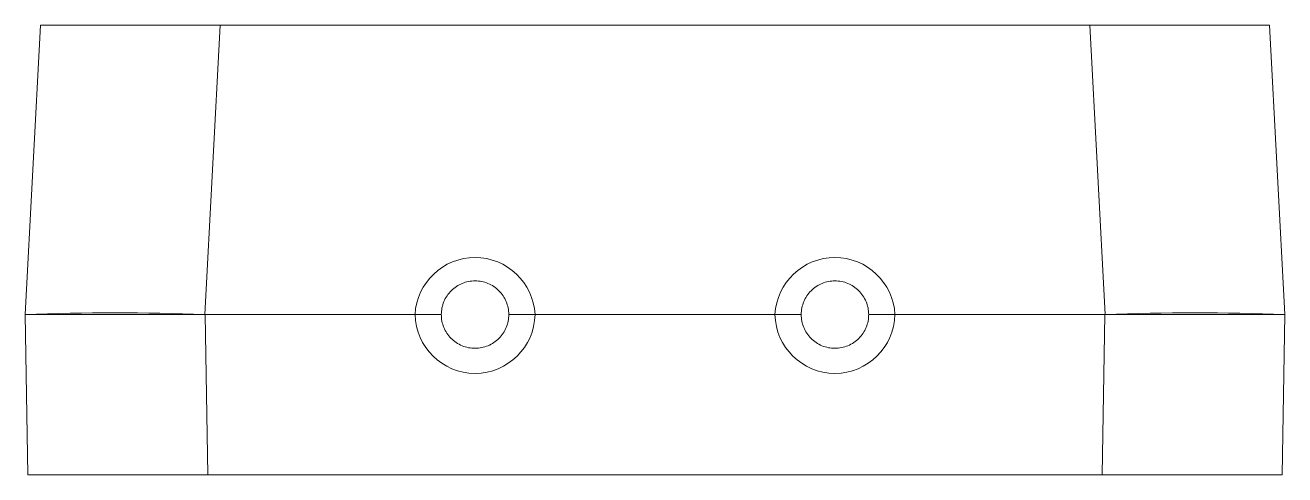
# Paper-space layout '_Top' of a CAD drawing. Header units: millimetres. Extents: x -21 to 21, y -5.3 to 9.7.
import ezdxf

# ---------------------------------------------------------------- set-up
doc = ezdxf.new("R2010")
doc.units = ezdxf.units.MM

psp = doc.layouts.new('_Top')

# ---------------------------------------------------------------- linework, layer by layer
at = {"color": 7, "linetype": 'Continuous', "lineweight": 15}
for p, q in [((-21, 0), (-20.494, 9.65)), ((20.494, 9.65), (-20.494, 9.65)), ((-14.502, 9.65), (-15.008, 0)), ((15.008, 0), (14.502, 9.65)), ((20.494, 9.65), (21, 0)), ((-7.125, 0), (-21, 0)), ((-20.907, -5.35), (-21, 0)), ((-15.008, 0), (-15.001, 0)), ((-15.001, 0), (-14.908, -5.35)), ((4.875, 0), (-4.875, 0)), ((21, 0), (7.125, 0)), ((14.908, -5.35), (15.001, 0)), ((15.001, 0), (15.008, 0)), ((21, 0), (20.907, -5.35)), ((20.907, -5.35), (-20.907, -5.35))]:
    psp.add_line(p, q, dxfattribs=at)
for centre, radius, start, end in [((-6, -0.103), 2.003, 2.9424, 177.0576), ((6, -0.103), 2.003, 2.9424, 177.0576), ((-18.004, -86.034), 86.086, 88.00564, 91.99436), ((18.004, -86.034), 86.086, 88.00564, 91.99436), ((-6, 0.035), 2, 180.9932, 359.0068), ((6, 0.035), 2, 180.9932, 359.0068)]:
    psp.add_arc(centre, radius, start, end, dxfattribs=at)
for points in [[(-4.875, 0), (-4.876, 0.147), (-4.905, 0.293), (-5.019, 0.565), (-5.102, 0.688), (-5.311, 0.896), (-5.435, 0.979), (-5.706, 1.091), (-5.853, 1.12), (-6.145, 1.12), (-6.293, 1.091), (-6.563, 0.98), (-6.689, 0.897), (-6.899, 0.688), (-6.982, 0.564), (-7.095, 0.293), (-7.124, 0.146), (-7.125, 0)], [(7.125, 0), (7.124, 0.147), (7.095, 0.293), (6.981, 0.565), (6.898, 0.688), (6.689, 0.896), (6.565, 0.979), (6.294, 1.091), (6.147, 1.12), (5.855, 1.12), (5.707, 1.091), (5.437, 0.98), (5.311, 0.897), (5.101, 0.688), (5.018, 0.564), (4.905, 0.293), (4.876, 0.146), (4.875, 0)], [(-7.125, 0), (-7.126, -0.147), (-7.097, -0.296), (-6.985, -0.568), (-6.902, -0.694), (-6.693, -0.903), (-6.569, -0.987), (-6.295, -1.101), (-6.148, -1.13), (-5.851, -1.13), (-5.704, -1.1), (-5.432, -0.987), (-5.306, -0.903), (-5.099, -0.694), (-5.015, -0.568), (-4.903, -0.296), (-4.874, -0.148), (-4.875, 0)], [(4.875, 0), (4.874, -0.147), (4.903, -0.296), (5.015, -0.568), (5.098, -0.694), (5.307, -0.903), (5.431, -0.987), (5.705, -1.101), (5.852, -1.13), (6.149, -1.13), (6.296, -1.1), (6.568, -0.987), (6.694, -0.903), (6.901, -0.694), (6.985, -0.568), (7.097, -0.296), (7.126, -0.148), (7.125, 0)]]:
    psp.add_open_spline(points, degree=3, knots=[0, 0, 0, 0, 0.125, 0.125, 0.25, 0.25, 0.375, 0.375, 0.5, 0.5, 0.625, 0.625, 0.75, 0.75, 0.875, 0.875, 1, 1, 1, 1], dxfattribs=at)

doc.saveas('drawing.dxf')
